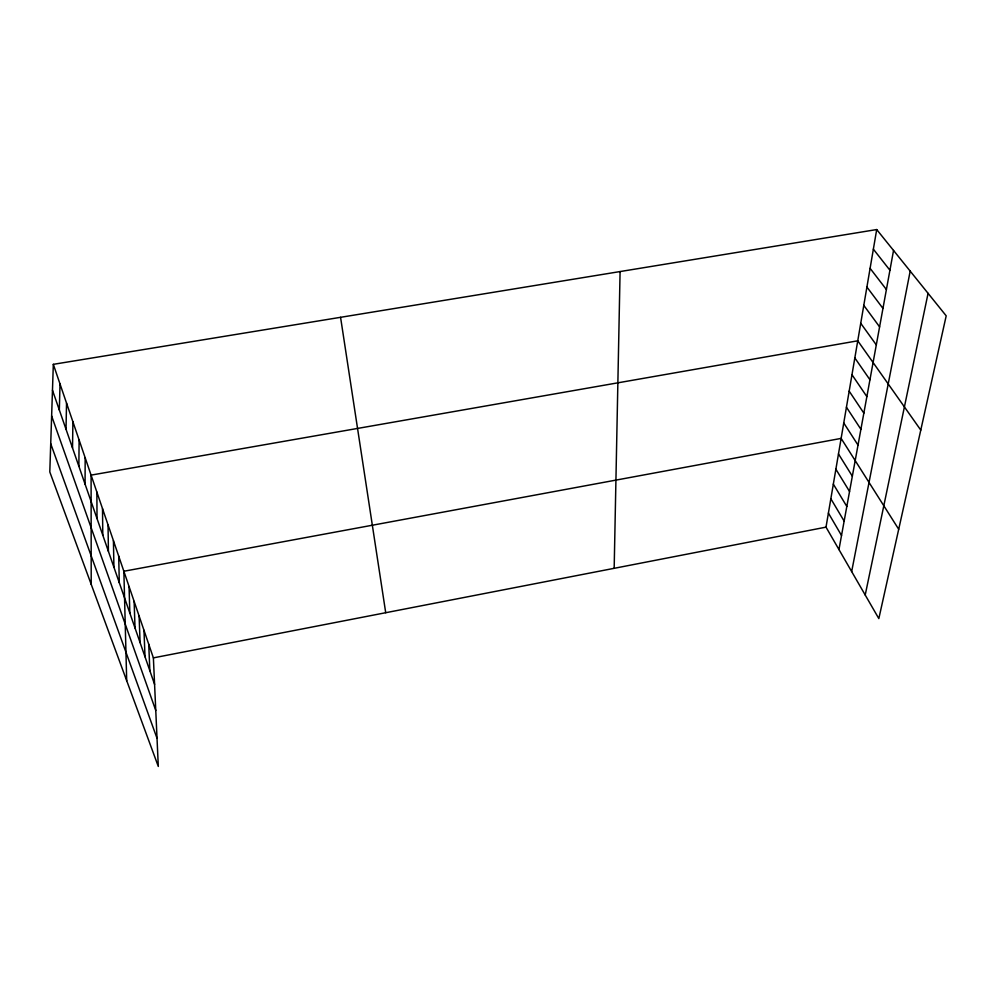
<?xml version="1.0" encoding="UTF-8"?>
<svg xmlns="http://www.w3.org/2000/svg" width="996" height="996" viewBox="0 0 996 996"><rect width="100%" height="100%" fill="white"/><g stroke="black" fill="none" stroke-linecap="round" stroke-linejoin="round"><path stroke-width="1.49" d="M85.071 484.131L85.17 457.749M78.871 466.277L79.107 439.971M72.521 447.988L72.907 421.756M66.01 429.226L66.545 403.094M614.171 568.318L620.085 271.559M59.337 409.991L60.021 383.958M53.323 364.337L49.8 471.955L158.302 766.447L153.384 657.87L53.323 364.337L876.704 229.553L946.2 315.832L878.833 618.591L826.008 527.145L876.704 229.553M838.956 549.555L893.537 250.457M851.667 571.555L910.182 271.124M865.213 595.01L928.073 293.334M153.384 657.87L826.008 527.145M873.368 249.174L889.926 270.24M870.106 268.335L886.403 289.55M866.918 287.06L882.966 308.424M863.793 305.374L879.593 326.875M860.743 323.289L876.306 344.902M920.777 430.098L857.755 340.806L91.097 475.117L91.209 584.341M854.842 357.95L869.944 379.775M851.978 374.72L866.869 396.632M849.177 391.142L863.856 413.141M846.438 407.227L860.905 429.288M843.761 422.976L858.017 445.1M898.703 529.262L841.134 438.402L123.865 571.256L126.691 680.642M838.483 453.964L852.339 476.2M835.881 469.203L849.551 491.489M833.341 484.131L846.824 506.466M830.851 498.759L844.147 521.12M828.411 513.102L841.52 535.487M50.721 443.718L157.032 738.335M51.63 415.967L155.762 710.459M52.477 390.245L154.592 684.377M340.57 317.313L385.713 612.727M148.728 644.213L149.848 670.744M143.972 630.256L145.018 656.812M139.116 616.001L140.075 642.569M134.136 601.41L135.02 628.003M129.057 586.507L129.841 613.1M118.711 556.129L119.296 582.722M113.432 540.654L113.918 567.234M108.041 524.83L108.415 551.386M102.513 508.645L102.787 535.163M96.873 492.074L97.023 518.555"/></g></svg>
